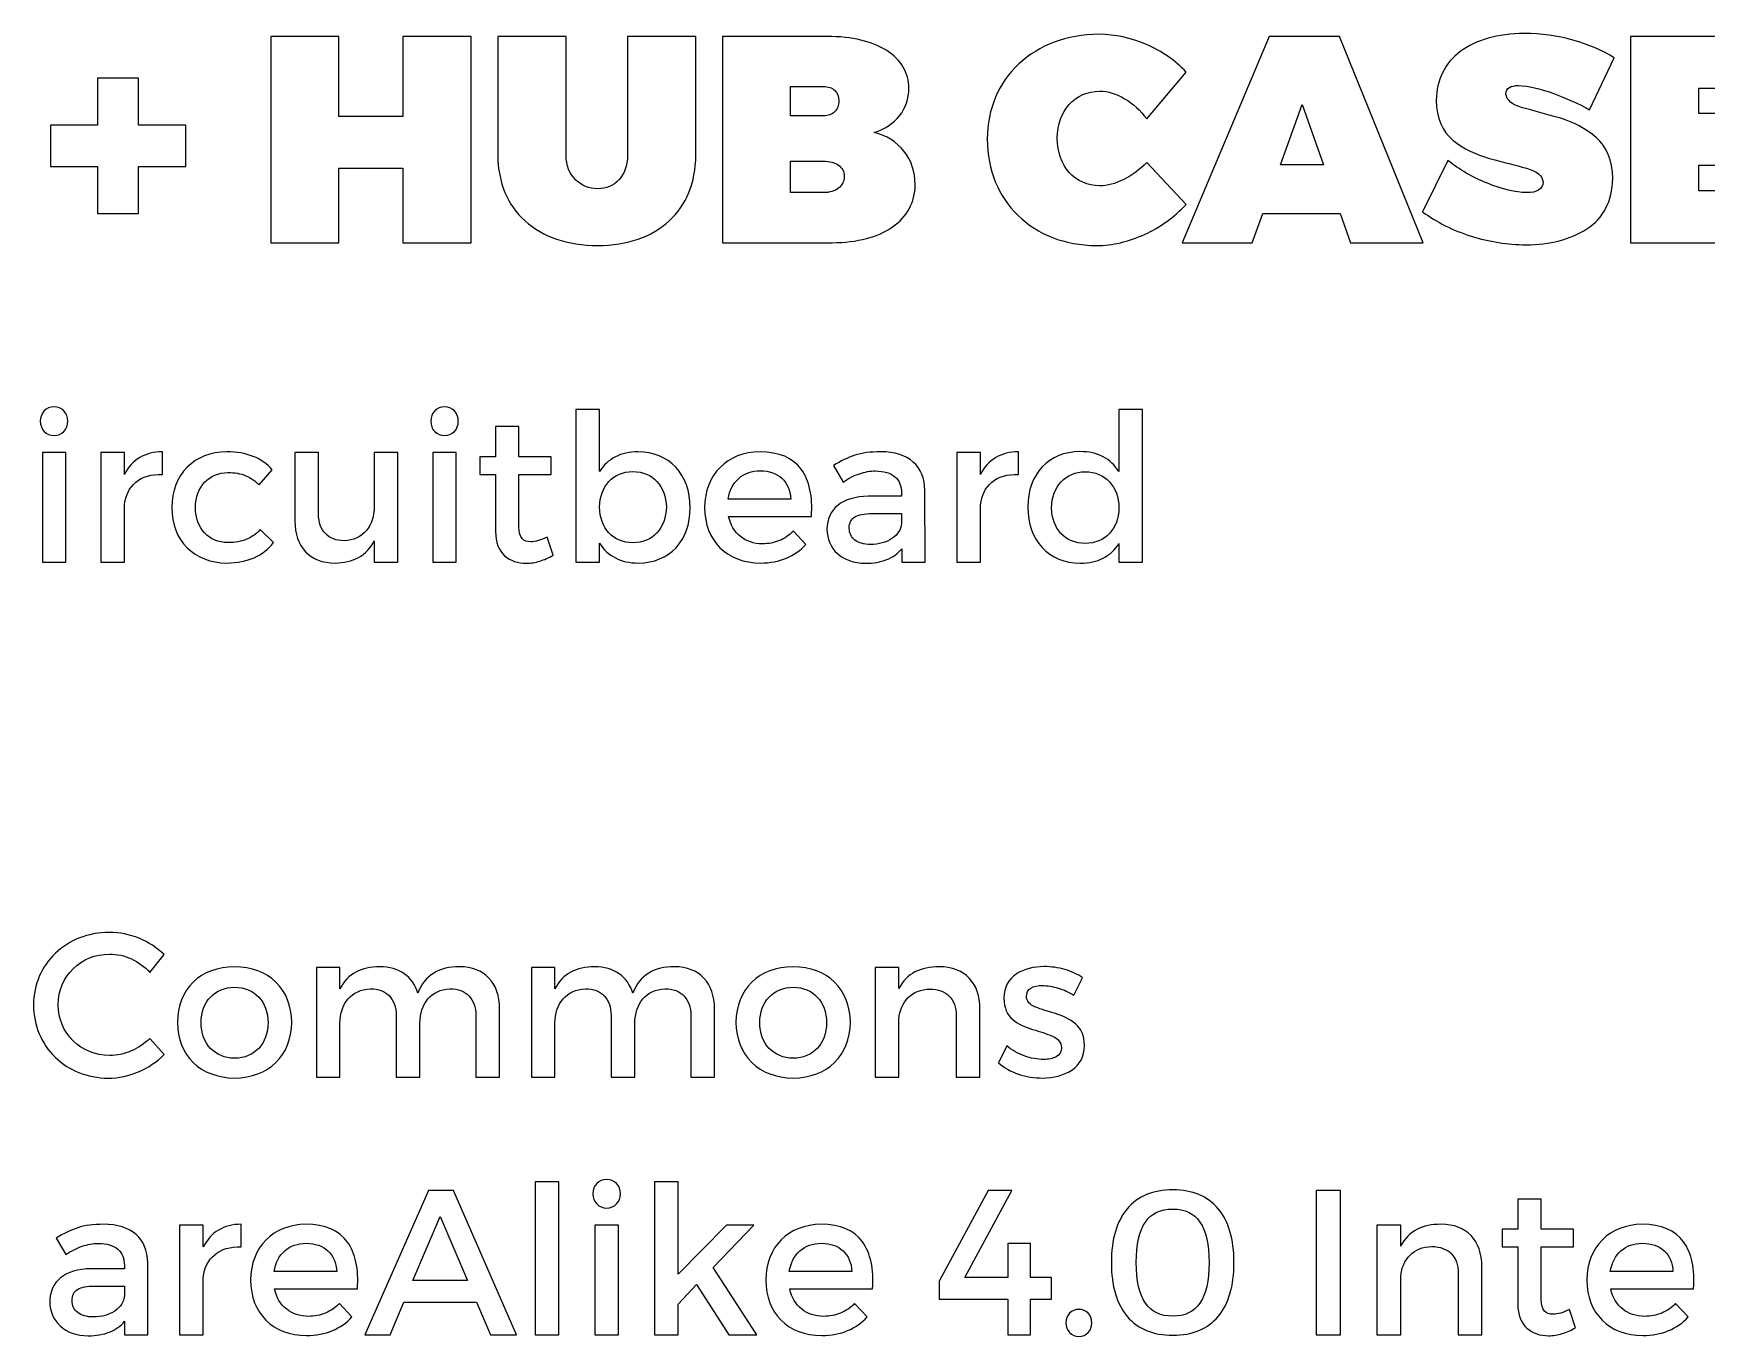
# Model space of a CAD drawing. Extents: x 10 to 159, y 11 to 264.
# Drawn here: x 72.2 to 104.28, y 51.27 to 76.26 of the extents above; entities that cross this region are included whole.
import ezdxf

# ---------------------------------------------------------------- set-up
doc = ezdxf.new("R2010")
doc.units = 0
doc.layers.add('Layer_1', color=7, linetype='CONTINUOUS')

msp = doc.modelspace()

# ---------------------------------------------------------------- linework, layer by layer
at = {"layer": 'Layer_1', "color": 7}
for points in [[(80.596918, 72.248896), (80.596918, 76.205601), (79.287424, 76.205601), (79.287424, 74.670331), (78.062596, 74.670331), (78.062596, 76.205601), (76.753102, 76.205601), (76.753102, 72.248896), (78.062596, 72.248896), (78.062596, 73.676921), (79.287424, 73.676921), (79.287424, 72.248896), (80.596918, 72.248896)], [(82.415874, 73.925273), (82.415874, 76.205601), (81.10638, 76.205601), (81.10638, 73.925273)], [(84.905043, 76.205601), (83.595549, 76.205601), (83.595549, 73.925273)], [(84.905043, 73.925273), (84.905043, 76.205601)], [(85.418205, 76.205601), (85.418205, 72.248896), (87.517913, 72.248896)], [(87.421957, 76.205601), (85.418205, 76.205601)], [(92.635132, 76.245112), (92.635132, 76.245112)], [(97.260743, 72.807687), (97.458299, 72.248896), (98.852457, 72.248896), (97.24381, 76.205601), (95.900452, 76.205601), (94.229716, 72.248896), (95.573077, 72.248896), (95.776274, 72.807687), (97.260743, 72.807687)], [(100.793209, 76.262042), (100.793209, 76.262042)], [(106.172697, 75.21219), (106.172697, 76.205601), (102.825584, 76.205601), (102.825584, 72.248896), (106.223494, 72.248896), (106.223494, 73.242304), (104.135078, 73.242304), (104.135078, 73.733365), (105.986433, 73.733365), (105.986433, 74.726773), (104.135078, 74.726773), (104.135078, 75.21219), (106.172697, 75.21219)], [(102.040614, 74.800151), (102.514741, 75.793562)], [(75.124558, 73.710787), (75.124558, 74.500998), (74.221459, 74.500998), (74.221459, 75.404098), (73.431248, 75.404098), (73.431248, 74.500998), (72.528148, 74.500998), (72.528148, 73.710787), (73.431248, 73.710787), (73.431248, 72.807687), (74.221459, 72.807687), (74.221459, 73.710787), (75.124558, 73.710787)], [(93.549521, 74.625176), (94.305865, 75.522631)], [(86.722054, 75.246056), (87.348579, 75.246056)], [(87.348579, 74.68162), (86.722054, 74.68162), (86.722054, 75.246056)], [(96.939015, 73.744654), (96.114938, 73.744654), (96.532621, 74.901751), (96.939015, 73.744654)], [(86.722054, 73.812387), (87.348579, 73.812387)], [(87.348579, 73.208437), (86.722054, 73.208437), (86.722054, 73.812387)], [(94.305865, 72.982662), (93.549521, 73.789809)], [(99.325673, 73.823676), (98.840256, 72.841554)], [(72.60032, 69.099739), (72.60032, 69.099739)], [(80.085825, 69.099739), (80.085825, 69.099739)], [(83.058847, 67.859104), (83.058847, 69.052326), (82.604475, 69.052326), (82.604475, 66.120638), (83.058847, 66.120638), (83.058847, 66.484137)], [(93.470191, 69.052326), (93.015819, 69.052326), (93.015819, 67.859104)], [(93.015819, 66.480186), (93.015819, 66.120638), (93.470191, 66.120638), (93.470191, 69.052326)], [(81.512974, 66.796281), (81.512974, 67.803803), (82.13329, 67.803803), (82.13329, 68.143593), (81.512974, 68.143593), (81.512974, 68.720446), (81.062553, 68.720446), (81.062553, 68.143593), (80.766223, 68.143593), (80.766223, 67.803803), (81.062553, 67.803803), (81.062553, 66.71331)], [(72.825531, 66.120638), (72.825531, 68.222604), (72.37511, 68.222604), (72.37511, 66.120638), (72.825531, 66.120638)], [(73.948448, 68.222604), (73.494076, 68.222604), (73.494076, 66.120638), (73.948448, 66.120638), (73.948448, 67.219033)], [(73.948448, 67.803791), (73.948448, 68.222604)], [(74.675444, 67.803791), (74.675444, 68.238408)], [(75.914244, 68.238408), (75.914244, 68.238408)], [(77.670335, 67.041235), (77.670335, 68.222604), (77.215963, 68.222604), (77.215963, 66.914803)], [(79.191493, 68.222604), (78.737121, 68.222604), (78.737121, 67.187424)], [(78.737121, 66.531548), (78.737121, 66.120638), (79.191493, 66.120638), (79.191493, 68.222604)], [(80.311035, 66.120638), (80.311035, 68.222604), (79.860614, 68.222604), (79.860614, 66.120638), (80.311035, 66.120638)], [(83.793745, 68.238408), (83.793745, 68.238408)], [(86.135523, 68.238408), (86.135523, 68.238408)], [(90.362538, 68.222604), (89.908166, 68.222604), (89.908166, 66.120638), (90.362538, 66.120638), (90.362538, 67.219033)], [(90.362538, 67.803791), (90.362538, 68.222604)], [(91.089534, 67.803791), (91.089534, 68.238408)], [(76.53456, 67.602288), (76.783478, 67.894664)], [(87.541698, 67.973686), (87.727398, 67.6576)], [(88.849499, 67.448194), (88.849499, 67.384979), (88.213379, 67.384979)], [(88.85345, 66.120638), (89.29992, 66.120638), (89.295969, 67.499559)], [(86.72423, 67.329664), (85.523107, 67.329664)], [(88.280545, 67.053089), (88.849499, 67.053089), (88.849499, 66.859487)], [(76.807184, 66.495991), (76.554316, 66.748856)], [(85.531009, 66.997773), (87.119336, 66.997773)], [(82.16885, 66.254987), (82.054268, 66.602668)], [(83.698918, 66.492039), (83.698918, 66.492039)], [(87.01661, 66.460431), (86.775595, 66.71725)], [(88.25289, 66.460431), (88.25289, 66.460431)], [(92.371796, 66.480186), (92.371796, 66.480186)], [(88.85345, 66.377457), (88.85345, 66.120638)], [(73.658465, 59.020457), (73.658465, 59.020457)], [(74.436822, 58.25395), (74.709446, 58.593743)], [(76.061793, 58.36063), (76.061793, 58.36063)], [(78.080816, 57.937867), (78.080816, 58.344826), (77.630395, 58.344826), (77.630395, 56.24286), (78.080816, 56.24286), (78.080816, 57.281991)], [(80.372433, 58.36063), (80.372433, 58.36063)], [(82.201704, 57.937867), (82.201704, 58.344826), (81.751283, 58.344826), (81.751283, 56.24286), (82.201704, 56.24286), (82.201704, 57.281991)], [(84.493317, 58.36063), (84.493317, 58.36063)], [(86.77301, 58.36063), (86.77301, 58.36063)], [(88.795984, 57.941818), (88.795984, 58.344826), (88.341612, 58.344826), (88.341612, 56.24286), (88.795984, 56.24286), (88.795984, 57.36101)], [(89.570391, 58.36063), (89.570391, 58.36063)], [(91.585898, 58.364581), (91.585898, 58.364581)], [(92.154852, 57.815383), (92.320796, 58.151224)], [(76.061793, 57.969473), (76.061793, 57.969473)], [(86.77301, 57.969473), (86.77301, 57.969473)], [(79.159456, 57.424228), (79.159456, 56.24286), (79.613828, 56.24286), (79.613828, 57.281991)], [(80.688516, 57.424228), (80.688516, 56.24286), (81.142888, 56.24286), (81.142888, 57.550661)], [(83.280343, 57.424228), (83.280343, 56.24286), (83.734715, 56.24286), (83.734715, 57.281991)], [(84.809403, 57.424228), (84.809403, 56.24286), (85.263776, 56.24286), (85.263776, 57.550661)], [(89.89833, 57.424228), (89.89833, 56.24286), (90.352702, 56.24286), (90.352702, 57.550661)], [(74.713397, 56.677477), (74.436822, 56.985661)], [(90.866804, 56.843423), (90.704811, 56.519435)], [(82.279428, 51.303971), (82.279428, 54.235659), (81.825056, 54.235659), (81.825056, 51.303971), (82.279428, 51.303971)], [(83.195781, 54.283072), (83.195781, 54.283072)], [(84.919258, 52.268031), (85.535626, 51.303971), (86.072969, 51.303971), (85.235344, 52.592016), (86.013702, 53.405937), (85.492164, 53.405937), (84.563664, 52.465584), (84.563664, 54.235659), (84.109292, 54.235659), (84.109292, 51.303971), (84.563664, 51.303971), (84.563664, 51.892681), (84.919258, 52.268031)], [(80.701806, 51.928238), (80.966527, 51.303971), (81.464362, 51.303971), (80.255336, 54.069715), (79.777257, 54.069715), (78.556381, 51.303971), (79.042362, 51.303971), (79.307083, 51.928238), (80.701806, 51.928238)], [(90.065219, 52.398415), (90.96211, 54.069715), (90.511689, 54.069715), (89.567385, 52.331249), (89.567385, 51.983554), (90.887039, 51.983554), (90.887039, 51.303971), (91.321656, 51.303971), (91.321656, 51.983554), (91.724663, 51.983554), (91.724663, 52.398415), (91.321656, 52.398415), (91.321656, 53.054291), (90.887039, 53.054291), (90.887039, 52.398415), (90.065219, 52.398415)], [(94.049348, 54.081568), (94.049348, 54.081568)], [(97.262473, 51.303971), (97.262473, 54.069715), (96.796248, 54.069715), (96.796248, 51.303971), (97.262473, 51.303971)], [(101.114188, 51.979614), (101.114188, 52.987136), (101.734504, 52.987136), (101.734504, 53.326926), (101.114188, 53.326926), (101.114188, 53.90378), (100.663767, 53.90378), (100.663767, 53.326926), (100.36744, 53.326926), (100.36744, 52.987136), (100.663767, 52.987136), (100.663767, 51.896644)], [(80.524009, 52.343102), (79.480929, 52.343102), (80.002467, 53.571881), (80.524009, 52.343102)], [(94.049348, 53.714118), (94.049348, 53.714118)], [(75.460984, 53.405937), (75.006612, 53.405937), (75.006612, 51.303971), (75.460984, 51.303971), (75.460984, 52.402366)], [(75.460984, 52.987125), (75.460984, 53.405937)], [(76.18798, 52.987125), (76.18798, 53.421741)], [(77.430732, 53.421741), (77.430732, 53.421741)], [(83.420991, 51.303971), (83.420991, 53.405937), (82.97057, 53.405937), (82.97057, 51.303971), (83.420991, 51.303971)], [(87.308509, 53.421741), (87.308509, 53.421741)], [(98.419099, 53.002929), (98.419099, 53.405937), (97.964729, 53.405937), (97.964729, 51.303971), (98.419099, 51.303971), (98.419099, 52.422122)], [(99.193508, 53.421741), (99.193508, 53.421741)], [(103.051218, 53.421741), (103.051218, 53.421741)], [(72.640145, 53.15702), (72.825844, 52.840934)], [(73.947946, 52.631528), (73.947946, 52.568313), (73.311825, 52.568313)], [(73.951897, 51.303971), (74.398367, 51.303971), (74.394416, 52.682892)], [(99.521445, 52.485339), (99.521445, 51.303971), (99.975817, 51.303971), (99.975817, 52.611772)], [(78.019439, 52.512997), (76.818315, 52.512997)], [(87.897216, 52.512997), (86.696093, 52.512997)], [(103.639925, 52.512997), (102.438801, 52.512997)], [(73.378991, 52.236422), (73.947946, 52.236422), (73.947946, 52.042821)], [(76.826217, 52.181107), (78.414544, 52.181107)], [(86.703995, 52.181107), (88.292322, 52.181107)], [(102.446703, 52.181107), (104.03503, 52.181107)], [(78.311818, 51.643764), (78.070803, 51.900583)], [(88.189596, 51.643764), (87.948581, 51.900583)], [(92.248643, 51.789952), (92.248643, 51.789952)], [(101.770064, 51.43832), (101.655485, 51.786001)], [(103.932304, 51.643764), (103.691289, 51.900583)], [(73.351334, 51.643764), (73.351334, 51.643764)], [(73.951897, 51.560791), (73.951897, 51.303971)]]:
    msp.add_lwpolyline(points, dxfattribs=at)
for points in [[(88.564237, 75.932553), (88.285424, 76.110701), (87.904664, 76.201714), (87.421957, 76.205601)], [(92.635132, 76.245112), (92.002489, 76.234049), (91.489792, 76.044497), (91.097041, 75.67644)], [(93.544582, 76.048967), (93.246719, 76.177139), (92.94357, 76.242518), (92.635132, 76.245112)], [(94.305865, 75.522631), (94.096197, 75.745344), (93.842436, 75.92079), (93.544582, 76.048967)], [(100.793209, 76.262042), (100.27322, 76.257809), (99.862592, 76.142098), (99.561325, 75.914915)], [(101.721708, 76.133634), (101.420673, 76.217355), (101.111174, 76.260157), (100.793209, 76.262042)], [(102.514741, 75.793562), (102.287081, 75.936547), (102.022738, 76.049904), (101.721708, 76.133634)], [(88.991093, 75.206545), (88.985336, 75.512398), (88.843042, 75.754401), (88.564237, 75.932553)], [(99.561325, 75.914915), (99.260056, 75.687726), (99.106248, 75.374462), (99.099898, 74.975126)], [(91.097041, 75.67644), (90.704286, 75.308377), (90.502029, 74.828136), (90.490271, 74.235715)], [(87.348579, 75.246056), (87.440064, 75.24521), (87.5125, 75.220177), (87.565888, 75.171267)], [(87.565888, 75.171267), (87.619273, 75.122347), (87.646552, 75.055085), (87.647732, 74.969481)], [(88.810473, 74.683737), (88.92853, 74.834368), (88.988736, 75.008637), (88.991093, 75.206545)], [(92.065049, 74.901045), (92.214858, 75.066021), (92.410531, 75.150922), (92.652065, 75.155745)], [(92.652065, 75.155745), (92.807988, 75.15377), (92.966029, 75.105532), (93.126193, 75.011109)], [(100.437614, 75.099304), (100.438461, 75.157978), (100.460672, 75.200077), (100.503934, 75.225595)], [(100.757756, 74.838251), (100.554996, 74.894752), (100.448282, 74.981767), (100.437614, 75.099304)], [(100.503934, 75.225595), (100.547207, 75.251108), (100.606002, 75.263574), (100.680322, 75.26299)], [(100.680322, 75.26299), (100.862584, 75.257458), (101.082246, 75.207838), (101.339303, 75.11412)], [(101.339303, 75.11412), (101.596354, 75.020397), (101.830124, 74.915741), (102.040614, 74.800151)], [(87.565888, 74.759934), (87.5125, 74.708781), (87.440064, 74.682676), (87.348579, 74.68162)], [(87.647732, 74.969481), (87.646603, 74.880934), (87.619273, 74.811084), (87.565888, 74.759934)], [(91.833629, 74.252648), (91.838089, 74.51993), (91.915237, 74.736061), (92.065049, 74.901045)], [(93.126193, 75.011109), (93.286349, 74.91668), (93.427457, 74.788038), (93.549521, 74.625176)], [(99.099898, 74.975126), (99.110566, 74.634712), (99.217282, 74.382098), (99.420039, 74.217283)], [(101.462067, 74.640698), (101.195279, 74.715893), (100.96051, 74.781744), (100.757756, 74.838251)], [(88.325057, 74.35989), (88.530602, 74.425151), (88.692409, 74.533101), (88.810473, 74.683737)], [(102.166378, 74.267465), (101.963618, 74.441085), (101.728849, 74.565497), (101.462067, 74.640698)], [(88.895137, 74.006412), (88.7552, 74.184559), (88.565174, 74.302387), (88.325057, 74.35989)], [(90.490271, 74.235715), (90.501673, 73.634469), (90.698995, 73.146467), (91.082224, 72.771704)], [(92.065049, 73.59649), (91.915237, 73.763701), (91.838097, 73.98242), (91.833629, 74.252648)], [(99.420039, 74.217283), (99.622793, 74.052462), (99.857566, 73.935134), (100.12435, 73.865301)], [(102.486519, 73.479368), (102.475851, 73.831141), (102.369132, 74.093839), (102.166378, 74.267465)], [(81.10638, 73.925273), (81.114141, 73.393761), (81.289116, 72.973727), (81.631307, 72.665168)], [(82.597904, 73.457496), (82.481488, 73.572146), (82.42081, 73.728073), (82.415874, 73.925273)], [(83.595549, 73.925273), (83.591908, 73.725601), (83.537103, 73.568971), (83.431154, 73.455379)], [(84.39211, 72.665168), (84.727121, 72.973727), (84.8981, 73.393761), (84.905043, 73.925273)], [(87.348579, 73.812387), (87.471462, 73.811258), (87.568591, 73.785209), (87.639971, 73.734071)], [(89.109623, 73.360837), (89.106575, 73.613068), (89.035069, 73.828259), (88.895137, 74.006412)], [(93.549521, 73.789809), (93.416168, 73.649991), (93.269415, 73.540161), (93.10926, 73.460318)], [(100.081311, 73.38906), (99.793095, 73.505002), (99.541217, 73.649875), (99.325673, 73.823676)], [(100.12435, 73.865301), (100.391135, 73.795465), (100.625904, 73.73282), (100.828661, 73.677364)], [(87.639971, 73.734071), (87.711345, 73.682918), (87.7478, 73.613068), (87.749332, 73.524523)], [(87.749332, 73.524523), (87.747921, 73.427391), (87.711345, 73.350722), (87.639971, 73.294515)], [(92.652065, 73.33826), (92.410531, 73.343198), (92.214858, 73.429273), (92.065049, 73.59649)], [(100.828661, 73.677364), (101.031415, 73.621901), (101.138129, 73.533326), (101.148803, 73.411634)], [(101.988406, 72.514182), (102.306837, 72.719493), (102.472877, 73.041223), (102.486519, 73.479368)], [(83.025465, 73.281815), (82.856838, 73.284355), (82.714318, 73.342843), (82.597904, 73.457496)], [(83.431154, 73.455379), (83.325202, 73.341784), (83.189973, 73.283932), (83.025465, 73.281815)], [(87.639971, 73.294515), (87.568591, 73.238305), (87.471462, 73.209614), (87.348579, 73.208437)], [(88.675712, 72.550868), (88.958987, 72.748186), (89.103623, 73.018174), (89.109623, 73.360837)], [(93.10926, 73.460318), (92.949096, 73.380474), (92.796699, 73.339786), (92.652065, 73.33826)], [(100.83272, 73.208437), (100.619995, 73.212896), (100.369525, 73.273111), (100.081311, 73.38906)], [(101.062728, 73.257121), (101.006518, 73.224312), (100.929846, 73.208085), (100.83272, 73.208437)], [(101.148803, 73.411634), (101.147674, 73.341432), (101.118932, 73.289929), (101.062728, 73.257121)], [(93.508599, 72.407643), (93.813861, 72.548164), (94.079616, 72.739838), (94.305865, 72.982662)], [(98.840256, 72.841554), (99.109423, 72.639887), (99.419156, 72.48443), (99.769462, 72.375187)], [(81.631307, 72.665168), (81.973496, 72.356609), (82.436332, 72.199036), (83.019821, 72.192451)], [(83.019821, 72.192451), (83.599661, 72.199027), (84.057089, 72.356609), (84.39211, 72.665168)], [(87.517913, 72.248896), (88.006499, 72.252903), (88.392432, 72.353552), (88.675712, 72.550868)], [(91.082224, 72.771704), (91.465451, 72.396941), (91.966155, 72.203859), (92.584332, 72.192451)], [(100.821431, 72.209385), (101.280973, 72.207127), (101.669966, 72.308865), (101.988406, 72.514182)], [(92.584332, 72.192451), (92.895239, 72.195387), (93.20333, 72.267122), (93.508599, 72.407643)], [(99.769462, 72.375187), (100.119764, 72.265945), (100.47042, 72.210677), (100.821431, 72.209385)], [(72.411658, 69.022198), (72.362599, 68.971901), (72.337244, 68.905556), (72.335599, 68.823164)], [(72.60032, 69.099739), (72.523604, 69.098328), (72.460716, 69.072505), (72.411658, 69.022198)], [(72.788983, 69.022198), (72.739925, 69.07249), (72.677037, 69.098336), (72.60032, 69.099739)], [(72.865042, 68.823164), (72.863349, 68.905556), (72.838033, 68.971901), (72.788983, 69.022198)], [(79.897162, 69.022198), (79.8481, 68.971901), (79.822748, 68.905556), (79.821103, 68.823164)], [(80.085825, 69.099739), (80.009108, 69.098328), (79.946221, 69.072505), (79.897162, 69.022198)], [(80.274487, 69.022198), (80.225429, 69.07249), (80.162538, 69.098336), (80.085825, 69.099739)], [(80.350546, 68.823164), (80.348853, 68.905556), (80.323538, 68.971901), (80.274487, 69.022198)], [(72.335599, 68.823164), (72.337292, 68.742657), (72.362608, 68.677467), (72.411658, 68.627587)], [(72.788983, 68.627587), (72.838042, 68.677467), (72.863394, 68.742657), (72.865042, 68.823164)], [(79.821103, 68.823164), (79.822796, 68.742657), (79.848112, 68.677467), (79.897162, 68.627587)], [(80.274487, 68.627587), (80.323546, 68.677467), (80.348898, 68.742657), (80.350546, 68.823164)], [(72.411658, 68.627587), (72.460716, 68.577701), (72.523604, 68.552019), (72.60032, 68.55054)], [(72.60032, 68.55054), (72.677037, 68.551951), (72.739925, 68.57769), (72.788983, 68.627587)], [(79.897162, 68.627587), (79.946221, 68.577701), (80.009108, 68.552019), (80.085825, 68.55054)], [(80.085825, 68.55054), (80.162538, 68.551951), (80.225429, 68.57769), (80.274487, 68.627587)], [(74.240827, 68.127777), (74.117685, 68.054351), (74.020226, 67.946356), (73.948448, 67.803791)], [(74.675444, 68.238408), (74.50884, 68.238126), (74.363967, 68.2012), (74.240827, 68.127777)], [(75.914244, 68.238408), (75.597007, 68.233554), (75.342493, 68.134607), (75.150703, 67.941584)], [(76.418499, 68.149508), (76.27239, 68.208278), (76.104307, 68.237911), (75.914244, 68.238408)], [(76.783478, 67.894664), (76.686263, 68.005786), (76.564603, 68.090735), (76.418499, 68.149508)], [(83.361104, 68.140618), (83.237138, 68.075919), (83.136384, 67.98208), (83.058847, 67.859104)], [(83.793745, 68.238408), (83.62928, 68.237844), (83.485067, 68.205315), (83.361104, 68.140618)], [(84.519256, 67.94109), (84.338411, 68.134525), (84.096575, 68.23363), (83.793745, 68.238408)], [(86.135523, 68.238408), (85.818119, 68.231832), (85.562948, 68.132386), (85.370004, 67.940102)], [(86.92524, 67.902566), (86.766456, 68.122178), (86.503216, 68.234124), (86.135523, 68.238408)], [(87.95409, 68.171239), (87.819834, 68.126623), (87.682372, 68.060772), (87.541698, 67.973686)], [(88.446491, 68.238408), (88.252475, 68.238242), (88.088343, 68.215858), (87.95409, 68.171239)], [(89.072734, 68.042337), (88.927201, 68.171154), (88.718455, 68.236511), (88.446491, 68.238408)], [(89.295969, 67.499559), (89.292667, 67.732587), (89.218262, 67.913514), (89.072734, 68.042337)], [(90.654917, 68.127777), (90.531772, 68.054351), (90.434315, 67.946356), (90.362538, 67.803791)], [(91.089534, 68.238408), (90.922929, 68.238126), (90.778056, 68.2012), (90.654917, 68.127777)], [(92.269067, 68.242359), (91.968128, 68.23759), (91.727443, 68.139464), (91.54701, 67.948004)], [(92.71208, 68.142594), (92.586881, 68.208442), (92.439208, 68.241699), (92.269067, 68.242359)], [(93.015819, 67.859104), (92.938524, 67.982243), (92.837277, 68.07674), (92.71208, 68.142594)], [(74.166744, 67.655131), (74.292849, 67.762714), (74.462414, 67.812267), (74.675444, 67.803791)], [(75.150703, 67.941584), (74.958911, 67.748555), (74.860463, 67.490584), (74.855361, 67.167671)], [(75.485554, 67.653155), (75.599476, 67.774237), (75.748958, 67.836303), (75.934, 67.839349)], [(75.934, 67.839349), (76.060514, 67.840478), (76.173942, 67.820327), (76.274287, 67.778603)], [(76.274287, 67.778603), (76.374625, 67.736868), (76.461383, 67.678095), (76.53456, 67.602288)], [(83.238126, 67.667478), (83.354435, 67.791605), (83.508032, 67.85548), (83.698918, 67.859104)], [(83.698918, 67.859104), (83.889802, 67.855238), (84.043399, 67.790866), (84.159711, 67.665996)], [(84.797313, 67.16372), (84.792769, 67.488527), (84.700099, 67.747652), (84.519256, 67.94109)], [(85.370004, 67.940102), (85.17706, 67.747815), (85.077955, 67.490339), (85.072688, 67.167671)], [(85.523107, 67.329664), (85.55051, 67.49931), (85.618179, 67.632164), (85.726095, 67.728226)], [(85.726095, 67.728226), (85.834006, 67.824284), (85.971801, 67.873179), (86.139474, 67.874909)], [(86.139474, 67.874909), (86.313236, 67.873498), (86.451688, 67.825026), (86.554829, 67.729708)], [(86.554829, 67.729708), (86.657967, 67.634388), (86.714434, 67.50104), (86.72423, 67.329664)], [(87.119336, 66.997773), (87.148721, 67.381356), (87.084021, 67.682952), (86.92524, 67.902566)], [(87.727398, 67.6576), (87.832266, 67.728718), (87.936637, 67.782058), (88.040518, 67.81762)], [(88.040518, 67.81762), (88.144398, 67.853178), (88.246797, 67.870958), (88.347714, 67.870958)], [(88.347714, 67.870958), (88.513821, 67.869829), (88.638939, 67.832516), (88.723064, 67.758848)], [(88.723064, 67.758848), (88.807188, 67.685173), (88.849333, 67.581623), (88.849499, 67.448194)], [(90.580834, 67.655131), (90.706936, 67.762714), (90.876504, 67.812267), (91.089534, 67.803791)], [(91.54701, 67.948004), (91.36658, 67.756542), (91.274059, 67.50038), (91.26945, 67.179522)], [(91.907052, 67.660564), (92.024183, 67.786666), (92.179098, 67.851529), (92.371796, 67.855153)], [(92.371796, 67.855153), (92.564574, 67.851766), (92.719322, 67.787408), (92.836046, 67.662045)], [(73.948448, 67.219033), (73.967865, 67.402181), (74.040639, 67.547545), (74.166744, 67.655131)], [(75.309733, 67.167671), (75.313035, 67.370242), (75.371633, 67.532071), (75.485554, 67.653155)], [(83.058847, 67.179522), (83.062064, 67.380695), (83.121816, 67.543348), (83.238126, 67.667478)], [(84.159711, 67.665996), (84.276017, 67.541124), (84.335778, 67.378968), (84.33899, 67.179522)], [(88.213379, 67.384979), (87.959029, 67.380859), (87.763452, 67.322913), (87.626644, 67.21113)], [(90.362538, 67.219033), (90.381955, 67.402181), (90.454728, 67.547545), (90.580834, 67.655131)], [(91.723822, 67.16372), (91.728846, 67.368842), (91.789919, 67.534458), (91.907052, 67.660564)], [(92.836046, 67.662045), (92.952765, 67.536679), (93.012689, 67.370572), (93.015819, 67.16372)], [(74.855361, 67.167671), (74.860469, 66.84681), (74.958911, 66.590651), (75.150703, 66.399188)], [(75.485554, 66.682184), (75.371633, 66.803266), (75.313024, 66.965095), (75.309733, 67.167671)], [(78.737121, 67.187424), (78.73571, 66.999831), (78.685096, 66.845576), (78.585006, 66.724658)], [(83.238126, 66.683172), (83.121816, 66.80738), (83.062056, 66.972833), (83.058847, 67.179522)], [(84.33899, 67.179522), (84.335772, 66.97456), (84.276017, 66.809604), (84.159711, 66.684653)], [(84.524689, 66.398694), (84.702486, 66.589745), (84.793359, 66.844752), (84.797313, 67.16372)], [(85.072688, 67.167671), (85.076978, 66.84681), (85.175084, 66.590651), (85.367041, 66.399188)], [(87.626644, 67.21113), (87.48984, 67.099348), (87.420696, 66.946575), (87.419214, 66.752807)], [(87.952114, 66.988389), (88.023313, 67.032427), (88.132793, 67.053995), (88.280545, 67.053089)], [(91.26945, 67.179522), (91.273655, 66.854548), (91.366004, 66.594766), (91.546516, 66.400176)], [(91.905571, 66.672306), (91.789177, 66.796845), (91.728595, 66.96065), (91.723822, 67.16372)], [(93.015819, 67.16372), (93.012686, 66.96065), (92.952765, 66.796845), (92.836046, 66.672306)], [(76.554316, 66.748856), (76.482784, 66.665719), (76.394708, 66.602831), (76.290091, 66.560193)], [(77.215963, 66.914803), (77.217939, 66.661522), (77.286093, 66.463803), (77.42043, 66.321648)], [(77.801213, 66.667861), (77.715358, 66.757252), (77.671732, 66.881712), (77.670335, 67.041235)], [(78.585006, 66.724658), (78.484911, 66.603737), (78.343331, 66.539368), (78.160268, 66.531548)], [(81.572238, 66.572552), (81.533221, 66.614778), (81.513466, 66.689355), (81.512974, 66.796281)], [(85.759183, 66.613533), (85.644603, 66.706054), (85.568544, 66.834132), (85.531009, 66.997773)], [(87.419214, 66.752807), (87.421472, 66.563157), (87.487946, 66.408078), (87.618248, 66.287572)], [(87.845928, 66.772563), (87.845646, 66.87241), (87.880912, 66.944351), (87.952114, 66.988389)], [(87.954584, 66.545377), (87.8833, 66.600856), (87.84708, 66.676585), (87.845928, 66.772563)], [(88.849499, 66.859487), (88.834513, 66.742602), (88.772616, 66.647445), (88.6638, 66.574022)], [(75.934, 66.495991), (75.748958, 66.499039), (75.599476, 66.561099), (75.485554, 66.682184)], [(76.290091, 66.560193), (76.185468, 66.517555), (76.066771, 66.496154), (75.934, 66.495991)], [(76.439243, 66.207068), (76.589297, 66.274483), (76.711945, 66.370791), (76.807184, 66.495991)], [(78.160268, 66.531548), (78.00675, 66.532959), (77.887065, 66.578467), (77.801213, 66.667861)], [(78.437334, 66.210032), (78.565166, 66.278928), (78.665095, 66.386099), (78.737121, 66.531548)], [(81.062553, 66.71331), (81.067323, 66.499374), (81.125935, 66.343472), (81.238375, 66.245603)], [(81.738185, 66.511806), (81.666571, 66.510113), (81.611256, 66.53032), (81.572238, 66.572552)], [(81.885855, 66.535005), (81.834409, 66.519624), (81.785183, 66.511863), (81.738185, 66.511806)], [(82.054268, 66.602668), (81.993438, 66.572953), (81.937298, 66.550397), (81.885855, 66.535005)], [(83.058847, 66.484137), (83.136221, 66.361159), (83.237301, 66.267323), (83.362092, 66.202623)], [(83.698918, 66.492039), (83.508032, 66.495257), (83.354435, 66.55896), (83.238126, 66.683172)], [(84.159711, 66.684653), (84.043399, 66.559699), (83.889802, 66.495494), (83.698918, 66.492039)], [(86.182934, 66.472284), (86.015014, 66.473977), (85.873765, 66.521012), (85.759183, 66.613533)], [(86.507416, 66.535499), (86.406414, 66.493685), (86.298255, 66.472611), (86.182934, 66.472284)], [(86.775595, 66.71725), (86.697806, 66.637898), (86.608412, 66.577316), (86.507416, 66.535499)], [(86.641257, 66.198178), (86.788103, 66.259666), (86.91322, 66.347085), (87.01661, 66.460431)], [(88.25289, 66.460431), (88.1253, 66.461559), (88.025867, 66.489897), (87.954584, 66.545377)], [(88.6638, 66.574022), (88.554978, 66.500599), (88.41801, 66.462734), (88.25289, 66.460431)], [(92.371796, 66.480186), (92.17737, 66.483714), (92.021962, 66.547764), (91.905571, 66.672306)], [(92.836046, 66.672306), (92.719322, 66.547764), (92.564574, 66.483725), (92.371796, 66.480186)], [(92.716031, 66.198672), (92.840406, 66.263372), (92.940336, 66.357208), (93.015819, 66.480186)], [(75.150703, 66.399188), (75.342493, 66.207726), (75.597007, 66.109609), (75.914244, 66.104833)], [(75.914244, 66.104833), (76.114185, 66.10568), (76.289182, 66.139654), (76.439243, 66.207068)], [(77.42043, 66.321648), (77.554765, 66.179492), (77.743428, 66.107221), (77.986419, 66.104833)], [(77.986419, 66.104833), (78.159195, 66.105962), (78.309501, 66.141136), (78.437334, 66.210032)], [(81.238375, 66.245603), (81.350815, 66.147731), (81.488444, 66.099497), (81.651261, 66.100894)], [(81.651261, 66.100894), (81.74024, 66.101142), (81.827988, 66.114468), (81.9145, 66.140899)], [(81.9145, 66.140899), (82.00101, 66.167315), (82.085792, 66.20535), (82.16885, 66.254987)], [(83.362092, 66.202623), (83.486876, 66.137924), (83.633395, 66.105327), (83.801647, 66.104833)], [(83.801647, 66.104833), (84.105877, 66.109688), (84.346889, 66.207644), (84.524689, 66.398694)], [(85.367041, 66.399188), (85.558997, 66.207726), (85.819107, 66.109609), (86.147377, 66.104833)], [(86.147377, 66.104833), (86.329782, 66.10568), (86.494408, 66.136691), (86.641257, 66.198178)], [(87.618248, 66.287572), (87.74855, 66.167063), (87.92849, 66.104833), (88.158063, 66.100882)], [(88.158063, 66.100882), (88.310754, 66.1008), (88.445913, 66.123686), (88.56354, 66.169533)], [(88.56354, 66.169533), (88.681165, 66.215383), (88.777801, 66.284691), (88.85345, 66.377457)], [(91.546516, 66.400176), (91.727031, 66.205587), (91.970516, 66.105821), (92.27697, 66.100882)], [(92.27697, 66.100882), (92.445301, 66.101447), (92.591653, 66.133973), (92.716031, 66.198672)], [(73.658465, 59.020457), (73.240062, 59.011652), (72.895497, 58.878133), (72.624767, 58.619916)], [(74.229886, 58.906369), (74.047065, 58.981189), (73.85659, 59.019218), (73.658465, 59.020457)], [(74.709446, 58.593743), (74.572557, 58.727336), (74.412704, 58.831543), (74.229886, 58.906369)], [(72.624767, 58.619916), (72.354036, 58.361697), (72.213938, 58.031618), (72.204473, 57.629683)], [(72.965053, 58.324082), (73.149435, 58.505334), (73.383205, 58.599173), (73.666367, 58.605596)], [(73.666367, 58.605596), (73.808604, 58.604467), (73.94689, 58.573079), (74.081228, 58.511264)], [(74.081228, 58.511264), (74.215563, 58.449443), (74.334093, 58.363673), (74.436822, 58.25395)], [(72.6786, 57.633634), (72.685176, 57.912676), (72.780669, 58.142825), (72.965053, 58.324082)], [(75.268125, 58.065781), (75.069996, 57.873907), (74.968419, 57.616594), (74.963398, 57.293844)], [(76.061793, 58.36063), (75.730808, 58.355945), (75.466253, 58.257653), (75.268125, 58.065781)], [(76.852007, 58.065781), (76.654287, 58.257653), (76.390884, 58.355934), (76.061793, 58.36063)], [(77.156237, 57.293844), (77.151128, 57.616594), (77.04972, 57.873907), (76.852007, 58.065781)], [(78.386531, 58.260371), (78.25672, 58.192626), (78.154818, 58.085122), (78.080816, 57.937867)], [(78.843372, 58.36063), (78.668618, 58.361477), (78.516339, 58.328113), (78.386531, 58.260371)], [(79.312561, 58.227774), (79.188265, 58.315271), (79.031869, 58.359558), (78.843372, 58.36063)], [(79.574319, 57.854894), (79.524104, 58.01598), (79.436852, 58.140274), (79.312561, 58.227774)], [(79.880031, 58.239627), (79.744293, 58.158054), (79.642389, 58.029809), (79.574319, 57.854894)], [(80.372433, 58.36063), (80.179898, 58.361477), (80.015763, 58.321198), (79.880031, 58.239627)], [(80.938421, 58.143816), (80.804083, 58.285968), (80.61542, 58.35824), (80.372433, 58.36063)], [(81.142888, 57.550661), (81.140912, 57.803938), (81.072753, 58.001658), (80.938421, 58.143816)], [(82.507415, 58.260371), (82.377607, 58.192626), (82.275703, 58.085122), (82.201704, 57.937867)], [(82.964257, 58.36063), (82.789505, 58.361477), (82.637224, 58.328113), (82.507415, 58.260371)], [(83.433446, 58.227774), (83.30915, 58.315271), (83.152753, 58.359558), (82.964257, 58.36063)], [(83.695204, 57.854894), (83.644991, 58.01598), (83.557737, 58.140274), (83.433446, 58.227774)], [(84.000916, 58.239627), (83.865178, 58.158054), (83.763273, 58.029809), (83.695204, 57.854894)], [(84.493317, 58.36063), (84.300782, 58.361477), (84.136651, 58.321198), (84.000916, 58.239627)], [(85.059308, 58.143816), (84.924968, 58.285968), (84.736305, 58.35824), (84.493317, 58.36063)], [(85.263776, 57.550661), (85.2618, 57.803938), (85.19364, 58.001658), (85.059308, 58.143816)], [(85.979339, 58.065781), (85.78121, 57.873907), (85.679636, 57.616594), (85.674615, 57.293844)], [(86.77301, 58.36063), (86.442025, 58.355945), (86.177467, 58.257653), (85.979339, 58.065781)], [(87.563221, 58.065781), (87.365501, 58.257653), (87.102098, 58.355934), (86.77301, 58.36063)], [(87.867453, 57.293844), (87.862345, 57.616594), (87.760937, 57.873907), (87.563221, 58.065781)], [(89.106141, 58.260865), (88.975097, 58.193529), (88.87171, 58.087182), (88.795984, 57.941818)], [(89.570391, 58.36063), (89.391933, 58.361477), (89.237185, 58.328194), (89.106141, 58.260865)], [(90.145272, 58.143816), (90.008958, 58.285968), (89.817332, 58.35824), (89.570391, 58.36063)], [(90.352702, 57.550661), (90.350727, 57.803938), (90.281579, 58.001658), (90.145272, 58.143816)], [(91.047567, 58.220366), (90.897261, 58.122906), (90.818569, 57.968155), (90.811491, 57.756116)], [(91.585898, 58.364581), (91.377313, 58.365992), (91.19787, 58.317823), (91.047567, 58.220366)], [(91.981497, 58.308278), (91.852346, 58.345317), (91.720481, 58.364085), (91.585898, 58.364581)], [(92.320796, 58.151224), (92.223745, 58.218884), (92.110647, 58.271234), (91.981497, 58.308278)], [(75.41777, 57.289893), (75.420903, 57.494521), (75.480822, 57.658162), (75.597543, 57.78081)], [(75.597543, 57.78081), (75.714265, 57.903458), (75.869013, 57.966346), (76.061793, 57.969473)], [(76.061793, 57.969473), (76.252677, 57.96634), (76.406276, 57.903456), (76.522586, 57.78081)], [(76.522586, 57.78081), (76.638892, 57.658162), (76.698653, 57.494521), (76.701864, 57.289893)], [(78.080816, 57.281991), (78.08251, 57.469336), (78.134484, 57.623096), (78.236885, 57.743275)], [(78.236885, 57.743275), (78.339281, 57.863453), (78.482179, 57.928317), (78.665575, 57.937867)], [(78.665575, 57.937867), (78.820981, 57.936456), (78.941817, 57.890863), (79.028084, 57.80106)], [(79.028084, 57.80106), (79.114348, 57.711254), (79.158138, 57.585642), (79.159456, 57.424228)], [(79.613828, 57.281991), (79.615521, 57.469336), (79.666589, 57.623096), (79.767427, 57.743275)], [(79.767427, 57.743275), (79.868257, 57.863453), (80.009342, 57.928317), (80.190684, 57.937867)], [(80.190684, 57.937867), (80.346254, 57.936456), (80.467748, 57.890863), (80.555169, 57.80106)], [(80.555169, 57.80106), (80.642581, 57.711254), (80.687031, 57.585642), (80.688516, 57.424228)], [(82.201704, 57.281991), (82.203397, 57.469336), (82.255371, 57.623096), (82.35777, 57.743275)], [(82.35777, 57.743275), (82.460166, 57.863453), (82.603063, 57.928317), (82.78646, 57.937867)], [(82.78646, 57.937867), (82.941866, 57.936456), (83.062702, 57.890863), (83.148969, 57.80106)], [(83.148969, 57.80106), (83.235233, 57.711254), (83.279022, 57.585642), (83.280343, 57.424228)], [(83.734715, 57.281991), (83.736409, 57.469336), (83.787474, 57.623096), (83.888312, 57.743275)], [(83.888312, 57.743275), (83.989144, 57.863453), (84.13023, 57.928317), (84.311569, 57.937867)], [(84.311569, 57.937867), (84.467138, 57.936456), (84.588635, 57.890863), (84.676053, 57.80106)], [(84.676053, 57.80106), (84.763469, 57.711254), (84.807916, 57.585642), (84.809403, 57.424228)], [(86.128987, 57.289893), (86.13212, 57.494521), (86.192038, 57.658162), (86.30876, 57.78081)], [(86.30876, 57.78081), (86.425478, 57.903458), (86.580229, 57.966346), (86.77301, 57.969473)], [(86.77301, 57.969473), (86.963893, 57.96634), (87.11749, 57.903456), (87.233802, 57.78081)], [(87.233802, 57.78081), (87.350109, 57.658162), (87.409869, 57.494521), (87.413081, 57.289893)], [(88.795984, 57.36101), (88.812946, 57.528106), (88.872864, 57.664089), (88.975757, 57.768957)], [(88.975757, 57.768957), (89.078647, 57.873825), (89.217593, 57.92881), (89.392593, 57.933916)], [(89.392593, 57.933916), (89.55195, 57.932505), (89.675753, 57.886994), (89.763992, 57.797603)], [(89.763992, 57.797603), (89.852232, 57.708209), (89.897009, 57.583751), (89.89833, 57.424228)], [(90.811491, 57.756116), (90.816261, 57.570817), (90.873131, 57.434939), (90.982066, 57.34848)], [(91.242157, 57.791676), (91.24385, 57.866087), (91.273023, 57.919754), (91.329572, 57.952684)], [(91.416804, 57.588628), (91.306207, 57.631278), (91.24799, 57.69896), (91.242157, 57.791676)], [(91.329572, 57.952684), (91.386121, 57.985605), (91.45971, 58.00174), (91.550338, 58.001082)], [(91.550338, 58.001082), (91.645164, 58.000518), (91.745915, 57.983866), (91.852595, 57.951199)], [(91.852595, 57.951199), (91.959272, 57.918521), (92.060022, 57.873247), (92.154852, 57.815383)], [(72.204473, 57.629683), (72.213786, 57.223627), (72.352227, 56.889928), (72.61983, 56.628584)], [(72.965053, 56.941211), (72.780669, 57.123616), (72.685185, 57.354423), (72.6786, 57.633634)], [(91.800736, 57.462258), (91.655381, 57.503854), (91.527404, 57.545979), (91.416804, 57.588628)], [(92.183929, 57.265506), (92.07382, 57.355072), (91.946092, 57.420655), (91.800736, 57.462258)], [(74.963398, 57.293844), (74.968422, 56.972819), (75.069996, 56.716), (75.268125, 56.523386)], [(75.597543, 56.795516), (75.480822, 56.918573), (75.420897, 57.083366), (75.41777, 57.289893)], [(76.701864, 57.289893), (76.698647, 57.083366), (76.638895, 56.918573), (76.522586, 56.795516)], [(76.852007, 56.523386), (77.04972, 56.716), (77.151131, 56.972819), (77.156237, 57.293844)], [(85.674615, 57.293844), (85.679638, 56.972819), (85.78121, 56.716), (85.979339, 56.523386)], [(86.30876, 56.795516), (86.192038, 56.918573), (86.132114, 57.083366), (86.128987, 57.289893)], [(87.413081, 57.289893), (87.409864, 57.083366), (87.350109, 56.918573), (87.233802, 56.795516)], [(87.563221, 56.523386), (87.760937, 56.716), (87.862348, 56.972819), (87.867453, 57.293844)], [(90.982066, 57.34848), (91.090996, 57.262018), (91.217369, 57.198862), (91.361181, 57.159013)], [(91.361181, 57.159013), (91.504993, 57.119163), (91.631612, 57.076502), (91.741038, 57.031036)], [(92.356356, 56.851326), (92.351502, 57.037877), (92.294033, 57.175938), (92.183929, 57.265506)], [(73.666367, 56.657721), (73.383205, 56.664297), (73.149435, 56.758802), (72.965053, 56.941211)], [(74.436822, 56.985661), (74.330388, 56.883838), (74.210376, 56.803994), (74.076783, 56.746127)], [(76.061793, 56.606359), (75.869013, 56.609407), (75.714265, 56.672456), (75.597543, 56.795516)], [(76.522586, 56.795516), (76.406276, 56.672456), (76.252677, 56.609405), (76.061793, 56.606359)], [(86.77301, 56.606359), (86.580229, 56.609407), (86.425478, 56.672456), (86.30876, 56.795516)], [(87.233802, 56.795516), (87.11749, 56.672456), (86.963893, 56.609405), (86.77301, 56.606359)], [(91.20067, 56.652288), (91.072589, 56.697974), (90.9613, 56.761683), (90.866804, 56.843423)], [(91.741038, 57.031036), (91.850464, 56.985567), (91.908063, 56.911176), (91.913837, 56.807863)], [(91.913837, 56.807863), (91.911579, 56.729335), (91.878523, 56.672044), (91.814565, 56.635993)], [(92.111884, 56.377692), (92.267701, 56.479018), (92.349193, 56.636896), (92.356356, 56.851326)], [(72.61983, 56.628584), (72.887431, 56.367238), (73.228375, 56.232079), (73.64266, 56.223105)], [(74.076783, 56.746127), (73.943185, 56.68826), (73.80638, 56.658791), (73.666367, 56.657721)], [(74.219514, 56.346577), (74.405871, 56.427244), (74.570497, 56.537545), (74.713397, 56.677477)], [(75.268125, 56.523386), (75.466253, 56.330772), (75.730808, 56.231995), (76.061793, 56.227056)], [(76.061793, 56.227056), (76.390884, 56.231995), (76.654287, 56.330772), (76.852007, 56.523386)], [(85.979339, 56.523386), (86.177467, 56.330772), (86.442025, 56.231995), (86.77301, 56.227056)], [(86.77301, 56.227056), (87.102098, 56.231995), (87.365501, 56.330772), (87.563221, 56.523386)], [(90.704811, 56.519435), (90.812394, 56.424281), (90.940969, 56.351843), (91.090533, 56.302127)], [(91.570093, 56.582653), (91.45189, 56.583499), (91.328748, 56.606613), (91.20067, 56.652288)], [(91.814565, 56.635993), (91.750605, 56.599939), (91.669116, 56.582159), (91.570093, 56.582653)], [(73.64266, 56.223105), (73.840871, 56.224798), (74.033154, 56.265909), (74.219514, 56.346577)], [(91.090533, 56.302127), (91.240096, 56.25241), (91.393366, 56.227386), (91.550338, 56.227056)], [(91.550338, 56.227056), (91.768879, 56.226209), (91.95606, 56.276363), (92.111884, 56.377692)], [(83.195781, 54.283072), (83.119064, 54.281661), (83.056177, 54.255838), (83.007118, 54.205532)], [(83.384444, 54.205532), (83.335385, 54.255824), (83.272497, 54.28167), (83.195781, 54.283072)], [(83.007118, 54.205532), (82.958057, 54.155234), (82.932705, 54.088889), (82.931059, 54.006497)], [(82.931059, 54.006497), (82.932753, 53.925991), (82.958068, 53.8608), (83.007118, 53.81092)], [(83.460503, 54.006497), (83.458809, 54.088889), (83.433494, 54.155234), (83.384444, 54.205532)], [(83.384444, 53.81092), (83.433502, 53.8608), (83.458854, 53.925991), (83.460503, 54.006497)], [(94.049348, 54.081568), (93.668401, 54.079593), (93.37734, 53.959163), (93.176163, 53.720538)], [(94.919075, 53.720538), (94.71831, 53.959163), (94.428403, 54.079508), (94.049348, 54.081568)], [(83.007118, 53.81092), (83.056177, 53.761035), (83.119064, 53.735352), (83.195781, 53.733873)], [(83.195781, 53.733873), (83.272497, 53.735285), (83.335385, 53.761023), (83.384444, 53.81092)], [(93.176163, 53.720538), (92.97499, 53.481908), (92.873579, 53.137343), (92.871933, 52.686843)], [(93.524846, 53.464213), (93.641401, 53.631969), (93.816235, 53.715269), (94.049348, 53.714118)], [(94.049348, 53.714118), (94.280567, 53.715247), (94.454249, 53.631969), (94.570395, 53.464213)], [(95.222814, 52.686843), (95.22112, 53.137343), (95.119836, 53.481908), (94.919075, 53.720538)], [(73.052536, 53.354572), (72.91828, 53.309956), (72.780819, 53.244105), (72.640145, 53.15702)], [(73.544938, 53.421741), (73.350922, 53.421575), (73.18679, 53.399192), (73.052536, 53.354572)], [(74.171181, 53.22567), (74.025647, 53.354488), (73.816899, 53.419845), (73.544938, 53.421741)], [(75.753361, 53.31111), (75.630219, 53.237684), (75.532762, 53.129689), (75.460984, 52.987125)], [(76.18798, 53.421741), (76.021373, 53.421459), (75.876503, 53.384533), (75.753361, 53.31111)], [(77.430732, 53.421741), (77.113328, 53.415166), (76.858156, 53.315719), (76.665212, 53.123435)], [(78.220449, 53.0859), (78.061665, 53.305511), (77.798425, 53.417457), (77.430732, 53.421741)], [(87.308509, 53.421741), (86.991105, 53.415166), (86.735934, 53.315719), (86.54299, 53.123435)], [(88.098226, 53.0859), (87.939443, 53.305511), (87.676203, 53.417457), (87.308509, 53.421741)], [(93.350012, 52.686843), (93.350009, 53.037332), (93.408288, 53.296457), (93.524846, 53.464213)], [(94.570395, 53.464213), (94.686538, 53.296457), (94.74465, 53.037332), (94.744735, 52.686843)], [(98.729258, 53.321976), (98.598214, 53.25464), (98.494827, 53.148293), (98.419099, 53.002929)], [(99.193508, 53.421741), (99.01505, 53.422588), (98.8603, 53.389306), (98.729258, 53.321976)], [(99.768386, 53.204927), (99.632073, 53.347079), (99.440447, 53.419351), (99.193508, 53.421741)], [(103.051218, 53.421741), (102.733814, 53.415166), (102.478642, 53.315719), (102.285698, 53.123435)], [(103.840935, 53.0859), (103.682151, 53.305511), (103.418911, 53.417457), (103.051218, 53.421741)], [(72.825844, 52.840934), (72.93071, 52.912051), (73.035084, 52.965391), (73.138964, 53.000954)], [(73.138964, 53.000954), (73.242845, 53.036511), (73.345243, 53.054291), (73.44616, 53.054291)], [(73.44616, 53.054291), (73.612268, 53.053162), (73.737385, 53.015849), (73.82151, 52.942181)], [(73.82151, 52.942181), (73.905635, 52.868507), (73.947779, 52.764957), (73.947946, 52.631528)], [(74.394416, 52.682892), (74.391114, 52.91592), (74.316709, 53.096847), (74.171181, 53.22567)], [(75.67928, 52.838464), (75.805383, 52.946047), (75.97495, 52.9956), (76.18798, 52.987125)], [(76.665212, 53.123435), (76.472268, 52.931149), (76.373163, 52.673672), (76.367897, 52.351004)], [(77.021303, 52.91156), (77.129214, 53.007617), (77.267009, 53.056512), (77.434683, 53.058242)], [(77.434683, 53.058242), (77.608444, 53.056831), (77.746897, 53.008359), (77.850038, 52.913041)], [(78.414544, 52.181107), (78.443929, 52.564689), (78.37923, 52.866286), (78.220449, 53.0859)], [(86.54299, 53.123435), (86.350046, 52.931149), (86.250941, 52.673672), (86.245675, 52.351004)], [(86.899081, 52.91156), (87.006992, 53.007617), (87.144787, 53.056512), (87.31246, 53.058242)], [(87.31246, 53.058242), (87.486222, 53.056831), (87.624674, 53.008359), (87.727815, 52.913041)], [(88.292322, 52.181107), (88.321707, 52.564689), (88.257007, 52.866286), (88.098226, 53.0859)], [(98.598874, 52.830068), (98.701764, 52.934936), (98.840711, 52.989922), (99.015711, 52.995027)], [(99.015711, 52.995027), (99.175068, 52.993616), (99.298867, 52.948105), (99.38711, 52.858714)], [(99.975817, 52.611772), (99.973841, 52.86505), (99.904697, 53.062769), (99.768386, 53.204927)], [(102.285698, 53.123435), (102.092754, 52.931149), (101.993649, 52.673672), (101.988383, 52.351004)], [(102.641789, 52.91156), (102.7497, 53.007617), (102.887495, 53.056512), (103.055169, 53.058242)], [(103.055169, 53.058242), (103.22893, 53.056831), (103.367383, 53.008359), (103.470524, 52.913041)], [(104.03503, 52.181107), (104.064415, 52.564689), (103.999716, 52.866286), (103.840935, 53.0859)], [(75.460984, 52.402366), (75.480401, 52.585514), (75.553175, 52.730878), (75.67928, 52.838464)], [(76.818315, 52.512997), (76.845719, 52.682644), (76.913387, 52.815497), (77.021303, 52.91156)], [(77.850038, 52.913041), (77.953176, 52.817721), (78.009643, 52.684374), (78.019439, 52.512997)], [(86.696093, 52.512997), (86.723497, 52.682644), (86.791165, 52.815497), (86.899081, 52.91156)], [(87.727815, 52.913041), (87.830954, 52.817721), (87.887421, 52.684374), (87.897216, 52.512997)], [(92.871933, 52.686843), (92.873627, 52.23634), (92.97499, 51.891775), (93.176163, 51.653148)], [(93.524846, 51.910955), (93.408288, 52.07945), (93.350009, 52.338079), (93.350012, 52.686843)], [(94.744735, 52.686843), (94.74465, 52.338079), (94.686538, 52.07945), (94.570395, 51.910955)], [(94.919075, 51.653148), (95.119836, 51.891775), (95.221084, 52.23634), (95.222814, 52.686843)], [(98.419099, 52.422122), (98.43606, 52.589217), (98.495979, 52.7252), (98.598874, 52.830068)], [(99.38711, 52.858714), (99.475349, 52.76932), (99.520127, 52.644863), (99.521445, 52.485339)], [(102.438801, 52.512997), (102.466205, 52.682644), (102.533873, 52.815497), (102.641789, 52.91156)], [(103.470524, 52.913041), (103.573662, 52.817721), (103.630129, 52.684374), (103.639925, 52.512997)], [(72.725091, 52.394464), (72.588287, 52.282681), (72.519142, 52.129909), (72.51766, 51.936141)], [(73.311825, 52.568313), (73.057472, 52.564192), (72.861895, 52.506246), (72.725091, 52.394464)], [(76.367897, 52.351004), (76.372187, 52.030143), (76.470293, 51.773984), (76.662249, 51.582522)], [(86.245675, 52.351004), (86.249964, 52.030143), (86.34807, 51.773984), (86.540027, 51.582522)], [(101.988383, 52.351004), (101.992673, 52.030143), (102.090779, 51.773984), (102.282735, 51.582522)], [(72.944375, 51.955896), (72.944093, 52.055743), (72.979359, 52.127685), (73.050561, 52.171723)], [(73.050561, 52.171723), (73.12176, 52.215761), (73.231237, 52.237328), (73.378991, 52.236422)], [(73.947946, 52.042821), (73.93296, 51.925935), (73.871063, 51.830778), (73.762246, 51.757356)], [(77.054391, 51.796867), (76.939812, 51.889388), (76.863753, 52.017466), (76.826217, 52.181107)], [(86.932169, 51.796867), (86.817589, 51.889388), (86.741531, 52.017466), (86.703995, 52.181107)], [(101.173455, 51.755885), (101.134438, 51.798111), (101.114682, 51.872688), (101.114188, 51.979614)], [(102.674877, 51.796867), (102.560298, 51.889388), (102.484239, 52.017466), (102.446703, 52.181107)], [(72.51766, 51.936141), (72.519918, 51.74649), (72.586393, 51.591412), (72.716695, 51.470906)], [(73.05303, 51.72871), (72.981744, 51.784189), (72.945526, 51.859918), (72.944375, 51.955896)], [(73.351334, 51.643764), (73.223747, 51.644893), (73.124311, 51.673231), (73.05303, 51.72871)], [(73.762246, 51.757356), (73.653424, 51.683933), (73.516456, 51.646067), (73.351334, 51.643764)], [(77.478142, 51.655617), (77.310223, 51.657311), (77.168973, 51.704346), (77.054391, 51.796867)], [(77.802624, 51.718832), (77.701623, 51.677018), (77.593464, 51.655945), (77.478142, 51.655617)], [(78.070803, 51.900583), (77.993014, 51.821231), (77.90362, 51.760649), (77.802624, 51.718832)], [(87.35592, 51.655617), (87.188, 51.657311), (87.046751, 51.704346), (86.932169, 51.796867)], [(87.680402, 51.718832), (87.5794, 51.677018), (87.471242, 51.655945), (87.35592, 51.655617)], [(87.948581, 51.900583), (87.870792, 51.821231), (87.781398, 51.760649), (87.680402, 51.718832)], [(92.070846, 51.717844), (92.024914, 51.671092), (92.001207, 51.609519), (91.999726, 51.533133)], [(92.248643, 51.789952), (92.176041, 51.788541), (92.116775, 51.764609), (92.070846, 51.717844)], [(92.42644, 51.717844), (92.380508, 51.7646), (92.321242, 51.788634), (92.248643, 51.789952)], [(92.49756, 51.533133), (92.496149, 51.609519), (92.472358, 51.671092), (92.42644, 51.717844)], [(93.176163, 51.653148), (93.37734, 51.41452), (93.668398, 51.294178), (94.049348, 51.292118)], [(94.049348, 51.659568), (93.816235, 51.658722), (93.641401, 51.742457), (93.524846, 51.910955)], [(94.570395, 51.910955), (94.454249, 51.742457), (94.280567, 51.658662), (94.049348, 51.659568)], [(94.049348, 51.292118), (94.428403, 51.294093), (94.71831, 51.41452), (94.919075, 51.653148)], [(100.663767, 51.896644), (100.668537, 51.682708), (100.727149, 51.526805), (100.839589, 51.428936)], [(101.339399, 51.69514), (101.267785, 51.693446), (101.212469, 51.713653), (101.173455, 51.755885)], [(101.487069, 51.718338), (101.435622, 51.702957), (101.3864, 51.695196), (101.339399, 51.69514)], [(101.655485, 51.786001), (101.594652, 51.756286), (101.538515, 51.733731), (101.487069, 51.718338)], [(103.098628, 51.655617), (102.930709, 51.657311), (102.789459, 51.704346), (102.674877, 51.796867)], [(103.42311, 51.718832), (103.322109, 51.677018), (103.21395, 51.655945), (103.098628, 51.655617)], [(103.691289, 51.900583), (103.6135, 51.821231), (103.524106, 51.760649), (103.42311, 51.718832)], [(72.716695, 51.470906), (72.846997, 51.350397), (73.026936, 51.288167), (73.25651, 51.284216)], [(73.25651, 51.284216), (73.4092, 51.284134), (73.544359, 51.307019), (73.661987, 51.352866)], [(73.661987, 51.352866), (73.779611, 51.398716), (73.876247, 51.468024), (73.951897, 51.560791)], [(76.662249, 51.582522), (76.854205, 51.391059), (77.114315, 51.292942), (77.442585, 51.288167)], [(77.442585, 51.288167), (77.624991, 51.289013), (77.789617, 51.320024), (77.936465, 51.381512)], [(77.936465, 51.381512), (78.083311, 51.443), (78.208429, 51.530418), (78.311818, 51.643764)], [(86.540027, 51.582522), (86.731983, 51.391059), (86.992093, 51.292942), (87.320363, 51.288167)], [(87.320363, 51.288167), (87.502769, 51.289013), (87.667394, 51.320024), (87.814243, 51.381512)], [(87.814243, 51.381512), (87.961089, 51.443), (88.086207, 51.530418), (88.189596, 51.643764)], [(91.999726, 51.533133), (92.001137, 51.454689), (92.0249, 51.391308), (92.070846, 51.342988)], [(92.070846, 51.342988), (92.116775, 51.294672), (92.176041, 51.269811), (92.248643, 51.268411)], [(92.248643, 51.268411), (92.321242, 51.269822), (92.380508, 51.294658), (92.42644, 51.342988)], [(92.42644, 51.342988), (92.472369, 51.391308), (92.496076, 51.454689), (92.49756, 51.533133)], [(100.839589, 51.428936), (100.952029, 51.331065), (101.089658, 51.28283), (101.252477, 51.284227)], [(101.515714, 51.324232), (101.602227, 51.350648), (101.687009, 51.388683), (101.770064, 51.43832)], [(102.282735, 51.582522), (102.474691, 51.391059), (102.734801, 51.292942), (103.063071, 51.288167)], [(103.063071, 51.288167), (103.245477, 51.289013), (103.410103, 51.320024), (103.556951, 51.381512)], [(103.556951, 51.381512), (103.703797, 51.443), (103.828915, 51.530418), (103.932304, 51.643764)], [(101.252477, 51.284227), (101.341456, 51.284475), (101.429202, 51.297802), (101.515714, 51.324232)]]:
    msp.add_open_spline(points, degree=3, dxfattribs=at)

doc.saveas('drawing.dxf')
